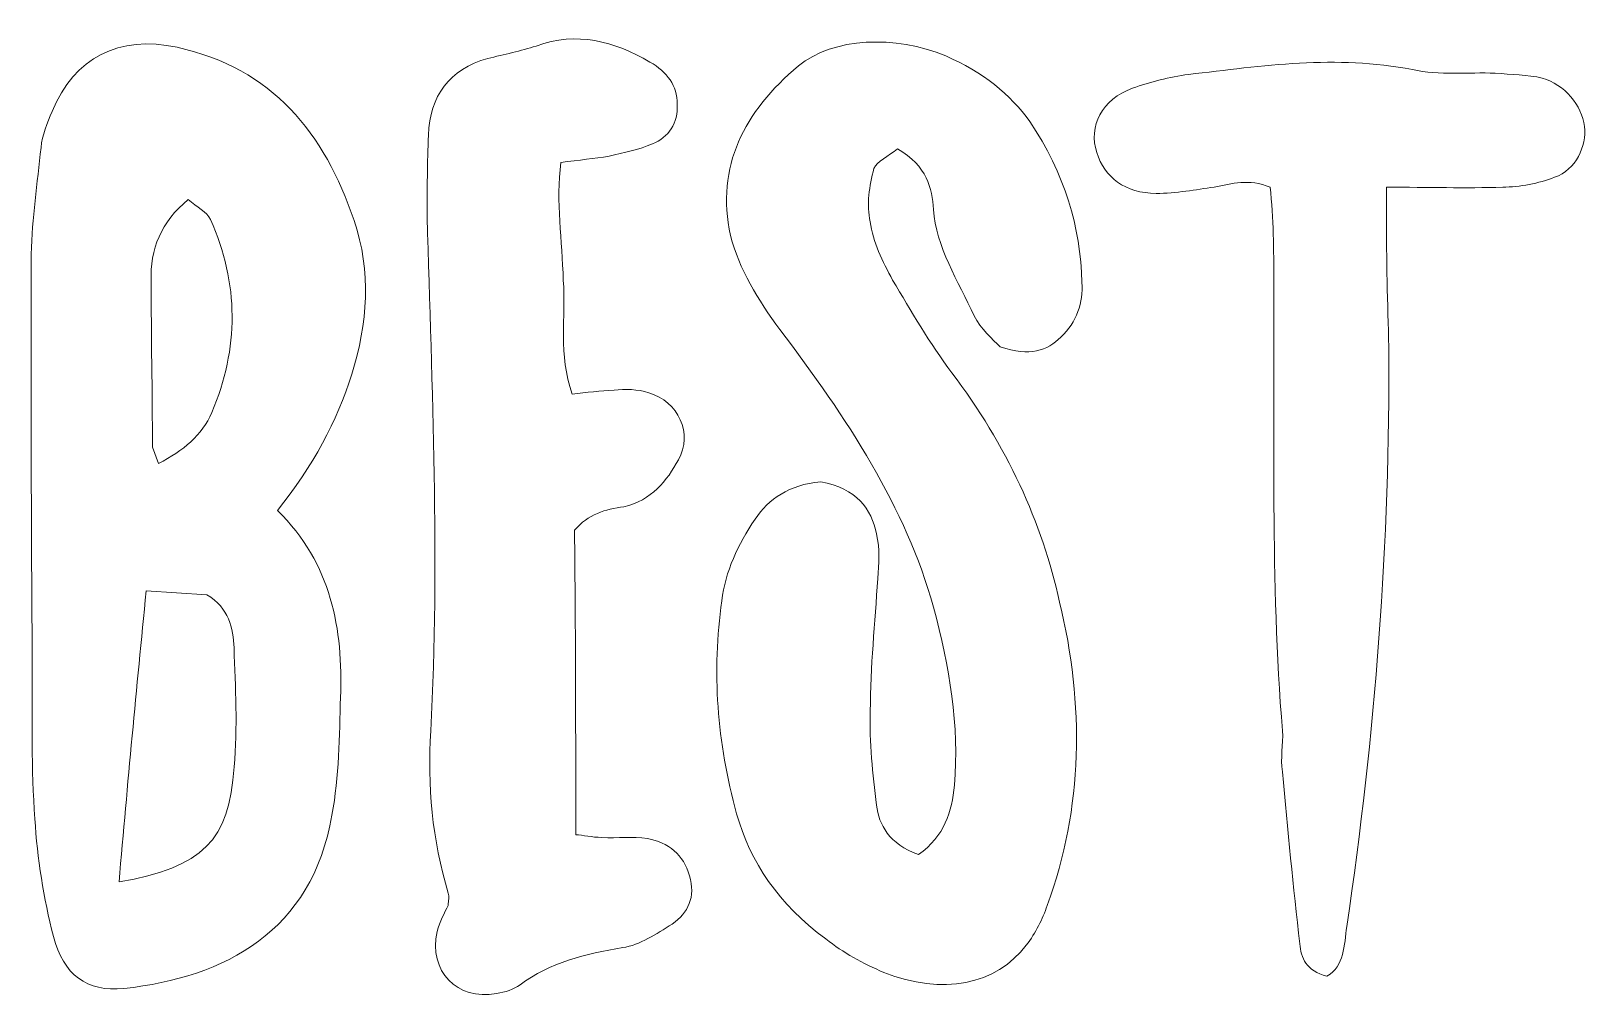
# Model space of a CAD drawing. Header units: inches. Extents: x 0.25 to 5.75, y -5.79 to -0.3.
# Drawn here: x 3.006 to 5.406, y -1.798 to -0.303 of the extents above; entities that cross this region are included whole.
import ezdxf

# ---------------------------------------------------------------- set-up
doc = ezdxf.new("R2010")
doc.units = ezdxf.units.IN
doc.header["$MEASUREMENT"] = 0
doc.layers.add('Layer 1', color=7, linetype='Continuous')

# ---------------------------------------------------------------- blocks, each defined once
blk = doc.blocks.new('block 140')
at = {"layer": 'Layer 1', "lineweight": 0}
for points, knots in [([(3.5003, -0.8319), (3.5251, -0.7536), (3.5308, -0.6734), (3.5041, -0.5951), (3.4583, -0.4596), (3.3781, -0.3603), (3.2311, -0.3279), (3.1414, -0.3088), (3.0726, -0.3431), (3.0383, -0.4271), (3.0307, -0.4443), (3.023, -0.4634), (3.0211, -0.4825), (3.0154, -0.5378), (3.0077, -0.5912), (3.0058, -0.6467), (3.0058, -0.8605), (3.0058, -1.0724), (3.0077, -1.2862), (3.0077, -1.3625), (3.0058, -1.4408), (3.0116, -1.5172), (3.0154, -1.5783), (3.0249, -1.6393), (3.0402, -1.6985), (3.0555, -1.7577), (3.0917, -1.7845), (3.149, -1.7788), (3.3055, -1.7615), (3.4392, -1.6909), (3.4698, -1.5115), (3.4812, -1.4523), (3.4812, -1.3893), (3.4831, -1.3301), (3.4869, -1.2251), (3.4698, -1.124), (3.3857, -1.0419), (3.4411, -0.9731), (3.4774, -0.9044), (3.5003, -0.8319)], [0, 0, 0, 0, 1, 1, 1, 2, 2, 2, 3, 3, 3, 4, 4, 4, 5, 5, 5, 6, 6, 6, 7, 7, 7, 8, 8, 8, 9, 9, 9, 10, 10, 10, 11, 11, 11, 12, 12, 12, 13, 13, 13, 13]), ([(3.1929, -0.9445), (3.1929, -0.8585), (3.191, -0.7726), (3.191, -0.6886), (3.1891, -0.639), (3.2063, -0.597), (3.2483, -0.5626), (3.2616, -0.5741), (3.2769, -0.5817), (3.2827, -0.5932), (3.3266, -0.6925), (3.3266, -0.7917), (3.2846, -0.8911), (3.2693, -0.9254), (3.2406, -0.9502), (3.2025, -0.9693), (3.2025, -0.9693), (3.1929, -0.9445), (3.1929, -0.9445)], [0, 0, 0, 0, 1, 1, 1, 2, 2, 2, 3, 3, 3, 4, 4, 4, 5, 5, 5, 6, 6, 6, 6]), ([(3.1834, -1.1659), (3.1834, -1.1659), (3.2769, -1.1717), (3.2769, -1.1717), (3.3113, -1.1926), (3.317, -1.2232), (3.3189, -1.2538), (3.3208, -1.3148), (3.3247, -1.376), (3.3189, -1.437), (3.3113, -1.5516), (3.2712, -1.5916), (3.1414, -1.6146), (3.1548, -1.4618), (3.1681, -1.3168), (3.1834, -1.1659)], [0, 0, 0, 0, 1, 1, 1, 2, 2, 2, 3, 3, 3, 4, 4, 4, 5, 5, 5, 5])]:
    blk.add_open_spline(points, degree=3, knots=knots, dxfattribs=at)
blk = doc.blocks.new('block 139')
at = {"layer": 'Layer 1'}
blk.add_blockref('block 140', (0, 0), dxfattribs=at)
blk = doc.blocks.new('block 142')
at = {"layer": 'Layer 1', "lineweight": 0}
blk.add_open_spline([(3.8268, -0.6868), (3.8249, -0.6256), (3.8153, -0.5665), (3.823, -0.5054), (3.8516, -0.5016), (3.8745, -0.4996), (3.8974, -0.4958), (3.9203, -0.4901), (3.9432, -0.4863), (3.9643, -0.4767), (3.9891, -0.4672), (4.0043, -0.4443), (4.0024, -0.4157), (4.0024, -0.387), (3.9871, -0.366), (3.9604, -0.3507), (3.905, -0.3183), (3.8478, -0.303), (3.7848, -0.3259), (3.7619, -0.3335), (3.7351, -0.3393), (3.7103, -0.345), (3.6512, -0.3622), (3.6206, -0.4023), (3.6187, -0.4634), (3.6168, -0.5054), (3.6168, -0.5473), (3.6168, -0.5894), (3.6244, -0.8547), (3.6359, -1.1182), (3.6225, -1.3817), (3.6168, -1.4656), (3.6244, -1.5497), (3.6493, -1.6317), (3.6512, -1.6375), (3.6493, -1.6432), (3.6493, -1.6508), (3.6435, -1.6623), (3.6359, -1.6757), (3.6321, -1.6909), (3.6187, -1.752), (3.6626, -1.7979), (3.7237, -1.7864), (3.737, -1.7845), (3.7504, -1.7806), (3.76, -1.773), (3.8058, -1.7387), (3.8611, -1.7253), (3.9184, -1.7158), (3.9452, -1.7119), (3.97, -1.6947), (3.9948, -1.6795), (4.0196, -1.6623), (4.031, -1.6375), (4.0215, -1.605), (4.012, -1.5725), (3.9891, -1.5535), (3.9566, -1.5477), (3.9337, -1.5439), (3.9108, -1.5477), (3.886, -1.5459), (3.8707, -1.5459), (3.8573, -1.542), (3.8459, -1.542), (3.8459, -1.3817), (3.8459, -1.227), (3.844, -1.0724), (3.865, -1.0475), (3.8917, -1.0399), (3.9203, -1.0361), (3.9624, -1.0266), (3.9871, -0.996), (4.0043, -0.9636), (4.0272, -0.9235), (4.0043, -0.8738), (3.9585, -0.8605), (3.9413, -0.8547), (3.9222, -0.8547), (3.905, -0.8567), (3.8841, -0.8567), (3.8631, -0.8605), (3.8402, -0.8624), (3.8192, -0.8013), (3.8306, -0.744), (3.8268, -0.6868)], degree=3, knots=[0, 0, 0, 0, 1, 1, 1, 2, 2, 2, 3, 3, 3, 4, 4, 4, 5, 5, 5, 6, 6, 6, 7, 7, 7, 8, 8, 8, 9, 9, 9, 10, 10, 10, 11, 11, 11, 12, 12, 12, 13, 13, 13, 14, 14, 14, 15, 15, 15, 16, 16, 16, 17, 17, 17, 18, 18, 18, 19, 19, 19, 20, 20, 20, 21, 21, 21, 22, 22, 22, 23, 23, 23, 24, 24, 24, 25, 25, 25, 26, 26, 26, 27, 27, 27, 28, 28, 28, 28], dxfattribs=at)
blk = doc.blocks.new('block 141')
at = {"layer": 'Layer 1'}
blk.add_blockref('block 142', (0, 0), dxfattribs=at)
blk = doc.blocks.new('block 144')
at = {"layer": 'Layer 1', "lineweight": 0}
blk.add_open_spline([(4.5943, -0.7746), (4.6191, -0.7516), (4.6286, -0.7211), (4.6268, -0.6906), (4.6249, -0.6047), (4.6, -0.5226), (4.5466, -0.4424), (4.516, -0.4004), (4.474, -0.366), (4.4168, -0.3412), (4.3385, -0.3088), (4.243, -0.3126), (4.1896, -0.3565), (4.1056, -0.4271), (4.0617, -0.5111), (4.0846, -0.618), (4.098, -0.6695), (4.1266, -0.7172), (4.161, -0.7631), (4.264, -0.8986), (4.3556, -1.038), (4.3977, -1.1908), (4.4225, -1.2824), (4.4378, -1.374), (4.4301, -1.4656), (4.4263, -1.5057), (4.4148, -1.5439), (4.3748, -1.5725), (4.3289, -1.5554), (4.3137, -1.5268), (4.3098, -1.4962), (4.3041, -1.4485), (4.2984, -1.3988), (4.3003, -1.3511), (4.3003, -1.2824), (4.3079, -1.2156), (4.3117, -1.1468), (4.3137, -1.124), (4.3156, -1.101), (4.3098, -1.0781), (4.3022, -1.0399), (4.2793, -1.0075), (4.224, -0.998), (4.1743, -1.0018), (4.1438, -1.0246), (4.1227, -1.0552), (4.096, -1.0953), (4.0769, -1.1354), (4.0712, -1.1812), (4.0559, -1.29), (4.0636, -1.3988), (4.0941, -1.5095), (4.1151, -1.584), (4.159, -1.6489), (4.2316, -1.7024), (4.2583, -1.7234), (4.2889, -1.7406), (4.3213, -1.7539), (4.411, -1.7902), (4.4951, -1.773), (4.5408, -1.7119), (4.5561, -1.6928), (4.5657, -1.6719), (4.5733, -1.6508), (4.6286, -1.5), (4.6306, -1.3416), (4.5924, -1.1831), (4.5657, -1.061), (4.5103, -0.9406), (4.4263, -0.8299), (4.3919, -0.7841), (4.3633, -0.7345), (4.3347, -0.6868), (4.3194, -0.6581), (4.3041, -0.6276), (4.3003, -0.597), (4.2946, -0.5703), (4.2984, -0.5417), (4.306, -0.5149), (4.3098, -0.5035), (4.3289, -0.4958), (4.3423, -0.4843), (4.3881, -0.5111), (4.3957, -0.5455), (4.3977, -0.5779), (4.4015, -0.6352), (4.4359, -0.6886), (4.4607, -0.7421), (4.4702, -0.7612), (4.4893, -0.7784), (4.5008, -0.7898), (4.5466, -0.8051), (4.5733, -0.7955), (4.5943, -0.7746)], degree=3, knots=[0, 0, 0, 0, 1, 1, 1, 2, 2, 2, 3, 3, 3, 4, 4, 4, 5, 5, 5, 6, 6, 6, 7, 7, 7, 8, 8, 8, 9, 9, 9, 10, 10, 10, 11, 11, 11, 12, 12, 12, 13, 13, 13, 14, 14, 14, 15, 15, 15, 16, 16, 16, 17, 17, 17, 18, 18, 18, 19, 19, 19, 20, 20, 20, 21, 21, 21, 22, 22, 22, 23, 23, 23, 24, 24, 24, 25, 25, 25, 26, 26, 26, 27, 27, 27, 28, 28, 28, 29, 29, 29, 30, 30, 30, 31, 31, 31, 31], dxfattribs=at)
blk = doc.blocks.new('block 143')
at = {"layer": 'Layer 1'}
blk.add_blockref('block 144', (0, 0), dxfattribs=at)
blk = doc.blocks.new('block 146')
at = {"layer": 'Layer 1', "lineweight": 0}
blk.add_open_spline([(5.0353, -1.6833), (5.0792, -1.3893), (5.1022, -1.0896), (5.1002, -0.7898), (5.0983, -0.723), (5.0964, -0.6542), (5.0964, -0.5875), (5.0964, -0.5875), (5.0964, -0.5435), (5.0964, -0.5435), (5.1613, -0.5435), (5.2186, -0.5455), (5.2759, -0.5435), (5.3026, -0.5435), (5.3312, -0.5378), (5.356, -0.5282), (5.3886, -0.5169), (5.4057, -0.4805), (5.4019, -0.45), (5.3981, -0.4175), (5.3713, -0.3851), (5.3369, -0.3756), (5.3141, -0.3698), (5.2892, -0.3698), (5.2644, -0.3679), (5.2224, -0.366), (5.1785, -0.3718), (5.1365, -0.3622), (5.0182, -0.3393), (4.9055, -0.3565), (4.791, -0.3698), (4.7624, -0.3736), (4.7318, -0.3813), (4.705, -0.3909), (4.6573, -0.408), (4.6364, -0.45), (4.6497, -0.4901), (4.6611, -0.5282), (4.6936, -0.5531), (4.7413, -0.5531), (4.7719, -0.5531), (4.8024, -0.5473), (4.831, -0.5435), (4.8578, -0.5378), (4.8845, -0.5302), (4.917, -0.5435), (4.9227, -0.5912), (4.9227, -0.6409), (4.9227, -0.6886), (4.9246, -0.9197), (4.917, -1.1488), (4.9361, -1.3817), (4.9379, -1.4026), (4.9323, -1.4237), (4.9361, -1.4447), (4.9437, -1.5344), (4.9532, -1.6222), (4.9628, -1.71), (4.9647, -1.731), (4.9723, -1.752), (5.0048, -1.7597), (5.0315, -1.7444), (5.0315, -1.7119), (5.0353, -1.6833)], degree=3, knots=[0, 0, 0, 0, 1, 1, 1, 2, 2, 2, 3, 3, 3, 4, 4, 4, 5, 5, 5, 6, 6, 6, 7, 7, 7, 8, 8, 8, 9, 9, 9, 10, 10, 10, 11, 11, 11, 12, 12, 12, 13, 13, 13, 14, 14, 14, 15, 15, 15, 16, 16, 16, 17, 17, 17, 18, 18, 18, 19, 19, 19, 20, 20, 20, 21, 21, 21, 21], dxfattribs=at)
blk = doc.blocks.new('block 145')
at = {"layer": 'Layer 1'}
blk.add_blockref('block 146', (0, 0), dxfattribs=at)
blk = doc.blocks.new('block 132')
at = {"layer": 'Layer 1'}
for name in ['block 139', 'block 141', 'block 143', 'block 145']:
    blk.add_blockref(name, (0, 0), dxfattribs=at)

msp = doc.modelspace()

# ---------------------------------------------------------------- block references
at = {"layer": 'Layer 1'}
msp.add_blockref('block 132', (0, 0), dxfattribs=at)

doc.saveas('drawing.dxf')
